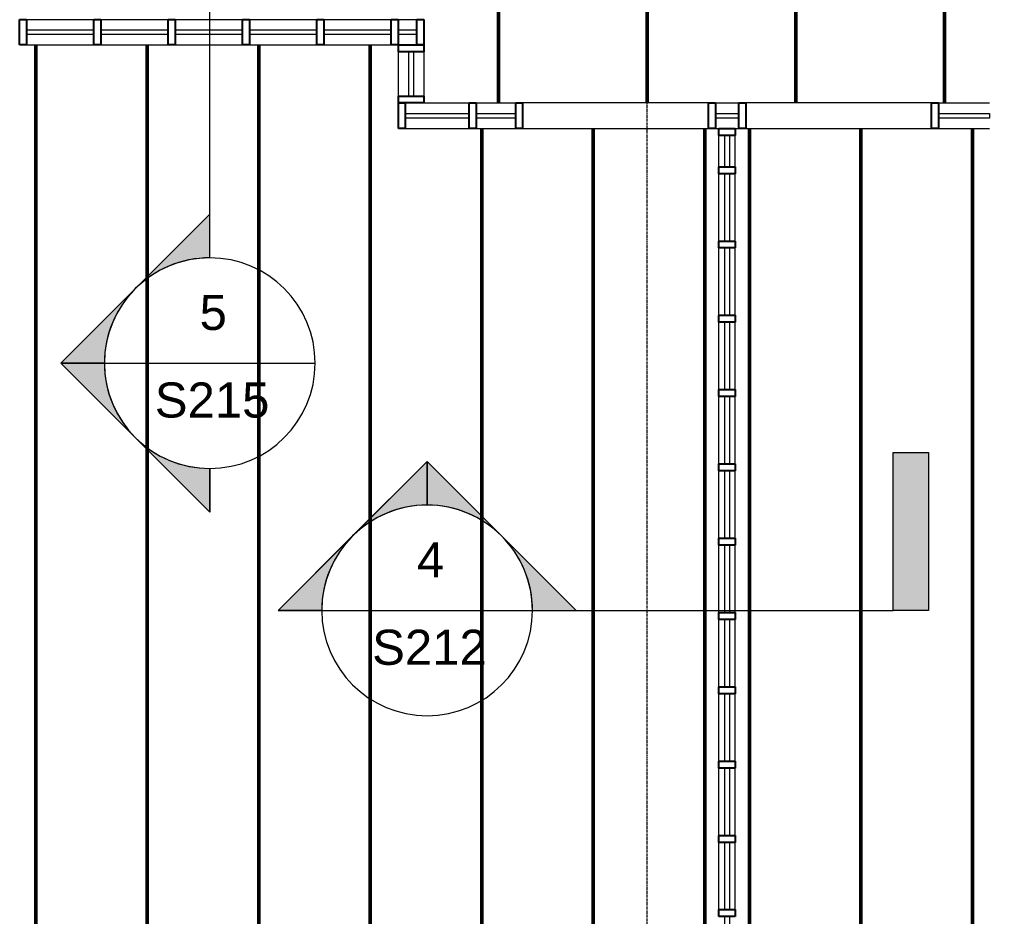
# Model space of a CAD drawing. Header units: inches. Extents: x -4036 to -1914, y 2 to 12338.
# Drawn here: x -3289.4 to -3080.6, y 10186.3 to 10379.5 of the extents above; entities that cross this region are included whole.
import ezdxf

# ---------------------------------------------------------------- set-up
doc = ezdxf.new("R2010")
doc.units = ezdxf.units.IN
doc.header["$MEASUREMENT"] = 0
doc.linetypes.add('Línea de rejilla', pattern=[0.875, 0.5, -0.125, 0.125, -0.125])
for name, color, linetype, lineweight in [('A-GLAZ-CURT', 52, 'Continuous', 9), ('A-GLAZ-CWMG', 51, 'Continuous', 9), ('G-ANNO-SYMB', 111, 'Continuous', 9), ('S-BEAM', 12, 'Continuous', 9), ('S-BEAM-ANLY', 10, 'Continuous', 50), ('S-GRID', 1, 'Continuous', 9)]:
    doc.layers.add(name, color=color, linetype=linetype, lineweight=lineweight)
doc.styles.add('Arial_2', font='arial.ttf', dxfattribs={"height": 7.559055})

# ---------------------------------------------------------------- blocks, each defined once
blk = doc.blocks.new('System Panel - PlyWood-764931-FRAMING PLAN - 2ND FLOOR')
at = {"layer": 'A-GLAZ-CURT', "lineweight": 18}
for p, q in [((-7.25, -0.5), (-7.25, 0.5)), ((-7.25, 0.5), (7.25, 0.5)), ((7.25, 0.5), (7.25, -0.5)), ((7.25, -0.5), (-7.25, -0.5))]:
    blk.add_line(p, q, dxfattribs=at)
blk = doc.blocks.new('System Panel - PlyWood-1273769-FRAMING PLAN - 2ND FLOOR')
at = {"layer": 'A-GLAZ-CURT', "lineweight": 18}
for p, q in [((-3.3625, -0.5), (-3.3625, 0.5)), ((-3.3625, 0.5), (3.3625, 0.5)), ((3.3625, 0.5), (3.3625, -0.5)), ((3.3625, -0.5), (-3.3625, -0.5))]:
    blk.add_line(p, q, dxfattribs=at)
blk = doc.blocks.new('Rectangular Mullion - 3 1_2_-1273765-FRAMING PLAN - 2ND FLOOR')
at = {"layer": 'A-GLAZ-CWMG'}
for p, q in [((-3138.87, 10347.81), (-3138.87, 10354.54)), ((-3135.37, 10347.81), (-3135.37, 10354.54))]:
    blk.add_line(p, q, dxfattribs=at)
blk = doc.blocks.new('Rectangular Mullion - 3 1_2_-735852-FRAMING PLAN - 2ND FLOOR')
at = {"layer": 'A-GLAZ-CWMG'}
for p, q in [((-2937.27, 10357.29), (-2937.27, 10342.79)), ((-2933.77, 10357.29), (-2933.77, 10342.79))]:
    blk.add_line(p, q, dxfattribs=at)
blk = doc.blocks.new('Rectangular Mullion - 3 1_2_-735860-FRAMING PLAN - 2ND FLOOR')
at = {"layer": 'A-GLAZ-CWMG', "lineweight": 25}
for p, q in [((0, 1.75), (-1.5, 1.75)), ((-1.5, 1.75), (-1.5, -1.75)), ((0, -1.75), (0, 1.75)), ((-1.5, -1.75), (0, -1.75))]:
    blk.add_line(p, q, dxfattribs=at)
blk = doc.blocks.new('Rectangular Mullion - 3 1_2_-735856-FRAMING PLAN - 2ND FLOOR')
at = {"layer": 'A-GLAZ-CWMG', "lineweight": 25}
for p, q in [((0.75, 1.75), (-0.75, 1.75)), ((-0.75, 1.75), (-0.75, -1.75)), ((0.75, -1.75), (0.75, 1.75)), ((-0.75, -1.75), (0.75, -1.75))]:
    blk.add_line(p, q, dxfattribs=at)
blk = doc.blocks.new('System Panel - PlyWood-764936-FRAMING PLAN - 2ND FLOOR')
at = {"layer": 'A-GLAZ-CURT', "lineweight": 18}
for p, q in [((-7.25, -0.5), (-7.25, 0.5)), ((-7.25, 0.5), (7.25, 0.5)), ((7.25, 0.5), (7.25, -0.5)), ((7.25, -0.5), (-7.25, -0.5))]:
    blk.add_line(p, q, dxfattribs=at)
blk = doc.blocks.new('Rectangular Mullion - 5 1_2_-1273748-FRAMING PLAN - 2ND FLOOR')
at = {"layer": 'A-GLAZ-CWMG'}
for p, q in [((-3207.92, 10379.54), (-3203.87, 10379.54)), ((-3207.92, 10374.04), (-3207.87, 10374.04))]:
    blk.add_line(p, q, dxfattribs=at)
blk = doc.blocks.new('Rectangular Mullion - 5 1_2_-748981-FRAMING PLAN - 2ND FLOOR')
at = {"layer": 'A-GLAZ-CWMG'}
for p, q in [((-2522.7, 11828.21), (-2522.7, 11813.71)), ((-2517.2, 11828.21), (-2517.2, 11813.71))]:
    blk.add_line(p, q, dxfattribs=at)
blk = doc.blocks.new('Rectangular Mullion - 5 1_2_-748986-FRAMING PLAN - 2ND FLOOR')
at = {"layer": 'A-GLAZ-CWMG', "lineweight": 25}
for p, q in [((0, 2.75), (-1.5, 2.75)), ((-1.5, 2.75), (-1.5, -2.75)), ((0, -2.75), (0, 2.75)), ((-1.5, -2.75), (0, -2.75))]:
    blk.add_line(p, q, dxfattribs=at)
blk = doc.blocks.new('Rectangular Mullion - 5 1_2_-748984-FRAMING PLAN - 2ND FLOOR')
at = {"layer": 'A-GLAZ-CWMG', "lineweight": 25}
for p, q in [((0.75, 2.75), (-0.75, 2.75)), ((-0.75, 2.75), (-0.75, -2.75)), ((0.75, -2.75), (0.75, 2.75)), ((-0.75, -2.75), (0.75, -2.75))]:
    blk.add_line(p, q, dxfattribs=at)
blk = doc.blocks.new('System Panel - PlyWood-1273104-FRAMING PLAN - 2ND FLOOR')
at = {"layer": 'A-GLAZ-CURT', "lineweight": 18}
for p, q in [((-4.75, -0.5), (-4.75, 0.5)), ((-4.75, 0.5), (4.75, 0.5)), ((4.75, 0.5), (4.75, -0.5)), ((4.75, -0.5), (-4.75, -0.5))]:
    blk.add_line(p, q, dxfattribs=at)
blk = doc.blocks.new('Rectangular Mullion - 5 1_2_-753149-FRAMING PLAN - 2ND FLOOR')
at = {"layer": 'A-GLAZ-CWMG', "lineweight": 25}
for p, q in [((0, 2.75), (-1.5, 2.75)), ((-1.5, 2.75), (-1.5, -2.75)), ((0, -2.75), (0, 2.75)), ((-1.5, -2.75), (0, -2.75))]:
    blk.add_line(p, q, dxfattribs=at)
blk = doc.blocks.new('Rectangular Mullion - 5 1_2_-753150-FRAMING PLAN - 2ND FLOOR')
at = {"layer": 'A-GLAZ-CWMG', "lineweight": 25}
for p, q in [((-1.5, 2.75), (0, 2.75)), ((-1.5, -2.75), (-1.5, 2.75)), ((0, 2.75), (0, -2.75)), ((0, -2.75), (-1.5, -2.75))]:
    blk.add_line(p, q, dxfattribs=at)
blk = doc.blocks.new('System Panel - PlyWood-764934-FRAMING PLAN - 2ND FLOOR')
at = {"layer": 'A-GLAZ-CURT', "lineweight": 18}
for p, q in [((-6.88, -0.5), (-6.88, 0.5)), ((-6.88, 0.5), (6.88, 0.5)), ((6.88, 0.5), (6.88, -0.5)), ((6.88, -0.5), (-6.88, -0.5))]:
    blk.add_line(p, q, dxfattribs=at)
blk = doc.blocks.new('System Panel - PlyWood-1273225-FRAMING PLAN - 2ND FLOOR')
at = {"layer": 'A-GLAZ-CURT', "lineweight": 18}
for p, q in [((-7.25, -0.5), (-7.25, 0.5)), ((-7.25, 0.5), (1.25, 0.5)), ((1.25, 0.5), (1.25, -0.5)), ((1.25, -0.5), (-7.25, -0.5))]:
    blk.add_line(p, q, dxfattribs=at)
blk = doc.blocks.new('System Panel - PlyWood-1273230-FRAMING PLAN - 2ND FLOOR')
at = {"layer": 'A-GLAZ-CURT', "lineweight": 18}
for p, q in [((-3.75, -0.5), (-3.75, 0.5)), ((-3.75, 0.5), (1.25, 0.5)), ((1.25, 0.5), (1.25, -0.5)), ((1.25, -0.5), (-3.75, -0.5))]:
    blk.add_line(p, q, dxfattribs=at)
blk = doc.blocks.new('System Panel - PlyWood-1273234-FRAMING PLAN - 2ND FLOOR')
at = {"layer": 'A-GLAZ-CURT', "lineweight": 18}
for p, q in [((-3.75, -0.5), (-3.75, 0.5)), ((-3.75, 0.5), (7.25, 0.5)), ((7.25, 0.5), (7.25, -0.5)), ((7.25, -0.5), (-3.75, -0.5))]:
    blk.add_line(p, q, dxfattribs=at)
blk = doc.blocks.new('Rectangular Mullion - 5 1_2_-V15-FRAMING PLAN - 2ND FLOOR')
at = {"layer": 'A-GLAZ-CWMG'}
for p, q in [((-2781.47, 11646.74), (-2795.22, 11646.74)), ((-2785.47, 11641.24), (-2795.22, 11641.24))]:
    blk.add_line(p, q, dxfattribs=at)
blk = doc.blocks.new('Rectangular Mullion - 5 1_2_-V13-FRAMING PLAN - 2ND FLOOR')
at = {"layer": 'A-GLAZ-CWMG'}
for p, q in [((-2660.72, 11628.74), (-2669.22, 11628.74)), ((-2660.72, 11623.24), (-2669.22, 11623.24))]:
    blk.add_line(p, q, dxfattribs=at)
blk = doc.blocks.new('Rectangular Mullion - 5 1_2_-V34-FRAMING PLAN - 2ND FLOOR')
at = {"layer": 'A-GLAZ-CWMG'}
for p, q in [((-3139.62, 10361.54), (-3134.62, 10361.54)), ((-3139.62, 10356.04), (-3138.87, 10356.04)), ((-3135.37, 10356.04), (-3134.62, 10356.04))]:
    blk.add_line(p, q, dxfattribs=at)
blk = doc.blocks.new('Rectangular Mullion - 5 1_2_-V35-FRAMING PLAN - 2ND FLOOR')
at = {"layer": 'A-GLAZ-CWMG'}
for p, q in [((-3091.62, 10361.54), (-3080.62, 10361.54)), ((-3091.62, 10356.04), (-3080.62, 10356.04))]:
    blk.add_line(p, q, dxfattribs=at)
blk = doc.blocks.new('Rectangular Mullion - 5 1_2_-748987-FRAMING PLAN - 2ND FLOOR')
at = {"layer": 'A-GLAZ-CWMG', "lineweight": 25}
for p, q in [((-1.5, 2.75), (0, 2.75)), ((-1.5, -2.75), (-1.5, 2.75)), ((0, 2.75), (0, -2.75)), ((0, -2.75), (-1.5, -2.75))]:
    blk.add_line(p, q, dxfattribs=at)
blk = doc.blocks.new('Rectangular Mullion - 5 1_2_-770033-FRAMING PLAN - 2ND FLOOR')
at = {"layer": 'A-GLAZ-CWMG'}
for p, q in [((-2670.72, 11628.74), (-2675.97, 11628.74)), ((-2675.97, 11623.24), (-2670.72, 11623.24))]:
    blk.add_line(p, q, dxfattribs=at)
blk = doc.blocks.new('Rectangular Mullion - 5 1_2_-748983-FRAMING PLAN - 2ND FLOOR')
at = {"layer": 'A-GLAZ-CWMG'}
for p, q in [((-2749.17, 11742.74), (-2765.17, 11742.74)), ((-2765.17, 11737.24), (-2749.17, 11737.24))]:
    blk.add_line(p, q, dxfattribs=at)
blk = doc.blocks.new('Rectangular Mullion - 5 1_2_-749712-FRAMING PLAN - 2ND FLOOR')
at = {"layer": 'A-GLAZ-CWMG', "lineweight": 25}
for p, q in [((0, 2.75), (-1.5, 2.75)), ((-1.5, 2.75), (-1.5, -2.75)), ((0, -2.75), (0, 2.75)), ((-1.5, -2.75), (0, -2.75))]:
    blk.add_line(p, q, dxfattribs=at)
blk = doc.blocks.new('Rectangular Mullion - 5 1_2_-749713-FRAMING PLAN - 2ND FLOOR')
at = {"layer": 'A-GLAZ-CWMG', "lineweight": 25}
for p, q in [((-1.5, 2.75), (0, 2.75)), ((-1.5, -2.75), (-1.5, 2.75)), ((0, 2.75), (0, -2.75)), ((0, -2.75), (-1.5, -2.75))]:
    blk.add_line(p, q, dxfattribs=at)
blk = doc.blocks.new('TRUSS - 22_-V69-FRAMING PLAN - 2ND FLOOR')
at = {"layer": 'S-BEAM'}
for p, q in [((12.79, 0), (-183.8, 0)), ((17.25, 0), (14.36, 0)), ((155.15, 0), (18.81, 0)), ((183.8, 0), (160.65, 0))]:
    blk.add_line(p, q, dxfattribs=at)
blk = doc.blocks.new('TRUSS - 22_-1469617-FRAMING PLAN - 2ND FLOOR')
at = {"layer": 'S-BEAM'}
for p, q in [((155.15, 0), (-183.8, 0)), ((183.8, 0), (160.65, 0))]:
    blk.add_line(p, q, dxfattribs=at)
blk = doc.blocks.new('TRUSS - 22_-V68-FRAMING PLAN - 2ND FLOOR')
at = {"layer": 'S-BEAM'}
for p, q in [((164.15, 0), (-192.8, 0)), ((192.8, 0), (169.64, 0))]:
    blk.add_line(p, q, dxfattribs=at)
blk = doc.blocks.new('TRUSS - 22_-V51-FRAMING PLAN - 2ND FLOOR')
at = {"layer": 'S-BEAM'}
for p, q in [((164.15, 0), (-192.8, 0)), ((192.8, 0), (169.65, 0))]:
    blk.add_line(p, q, dxfattribs=at)
blk = doc.blocks.new('TRUSS - 22_-V72-FRAMING PLAN - 2ND FLOOR')
at = {"layer": 'S-BEAM'}
for p, q in [((12.84, 0), (-183.8, 0)), ((17.22, 0), (14.38, 0)), ((155.15, 0), (18.76, 0)), ((183.8, 0), (160.65, 0))]:
    blk.add_line(p, q, dxfattribs=at)
blk = doc.blocks.new('System Panel - PlyWood-764938-FRAMING PLAN - 2ND FLOOR')
at = {"layer": 'A-GLAZ-CURT', "lineweight": 18}
for p, q in [((-2.02, -0.5), (-2.02, 0.5)), ((-2.02, 0.5), (2.02, 0.5)), ((2.02, 0.5), (2.02, -0.5)), ((2.02, -0.5), (-2.02, -0.5))]:
    blk.add_line(p, q, dxfattribs=at)
blk = doc.blocks.new('Rectangular Mullion - 5 1_2_-1273105-FRAMING PLAN - 2ND FLOOR')
at = {"layer": 'A-GLAZ-CWMG'}
for p, q in [((-2738.67, 11726.24), (-2738.67, 11735.74)), ((-2733.17, 11726.24), (-2733.17, 11735.74))]:
    blk.add_line(p, q, dxfattribs=at)
blk = doc.blocks.new('Rectangular Mullion - 5 1_2_-V102-FRAMING PLAN - 2ND FLOOR')
at = {"layer": 'A-GLAZ-CWMG'}
for p, q in [((-3141.12, 10361.54), (-3143.87, 10361.54)), ((-3143.87, 10356.04), (-3141.12, 10356.04))]:
    blk.add_line(p, q, dxfattribs=at)
blk = doc.blocks.new('Vista de diseño - Extremo final de sección - Rellenado-14997-FRAMING PLAN - 2ND FLOOR')
at = {"layer": 'G-ANNO-SYMB'}
blk.add_hatch(color=256, dxfattribs=at).paths.add_polyline_path([(0, 0.3543), (0, 0), (-0.0787, 0), (-0.0787, 0.3543)], flags=0)
for p, q in [((0, 0.3543), (-0.0787, 0.3543)), ((-0.0787, 0.3543), (-0.0787, 0)), ((0, 0), (0, 0.3543)), ((-0.0787, 0), (0, 0))]:
    blk.add_line(p, q, dxfattribs=at)
blk = doc.blocks.new('Vista de diseño - Extremo inicial de sección - Rellenado-1561-FRAMING PLAN - 2ND FLOOR')
at = {"layer": 'G-ANNO-SYMB'}
h = blk.add_hatch(color=256, dxfattribs=at)
edge = h.paths.add_edge_path(flags=0)
edge.add_line((-0.2362, 0.3341), (-0.2362, 0.2362))
edge.add_arc((-0.2362, 0), 0.2362, 90, 135)
edge.add_line((-0.4033, 0.167), (-0.2362, 0.3341))
h = blk.add_hatch(color=256, dxfattribs=at)
edge = h.paths.add_edge_path(flags=0)
edge.add_line((-0.2362, 0.3341), (-0.0692, 0.167))
edge.add_arc((-0.2362, 0), 0.2362, 45, 90)
edge.add_line((-0.2362, 0.2362), (-0.2362, 0.3341))
h = blk.add_hatch(color=256, dxfattribs=at)
edge = h.paths.add_edge_path(flags=0)
edge.add_line((-0.5703, 0), (-0.4033, 0.167))
edge.add_arc((-0.2362, 0), 0.2362, 135, 180)
edge.add_line((-0.4724, 0), (-0.5703, 0))
h = blk.add_hatch(color=256, dxfattribs=at)
edge = h.paths.add_edge_path(flags=0)
edge.add_line((0.0978, 0), (0, 0))
edge.add_arc((-0.2362, 0), 0.2362, 360, 405)
edge.add_line((-0.0692, 0.167), (0.0978, 0))
for p, q in [((-0.2362, 0.3341), (-0.5703, 0)), ((-0.2362, 0.3341), (-0.4033, 0.167)), ((-0.2362, 0.3341), (0.0978, 0)), ((-0.2362, 0.2362), (-0.2362, 0.3341)), ((-0.2362, 0.3341), (-0.2362, 0.2362)), ((-0.0692, 0.167), (-0.2362, 0.3341)), ((-0.4033, 0.167), (-0.5703, 0)), ((0.0978, 0), (-0.0692, 0.167)), ((-0.5703, 0), (-0.4724, 0)), ((0, 0), (0.0978, 0)), ((-0.4724, 0), (-0.5703, 0)), ((0, 0), (0.0978, 0))]:
    blk.add_line(p, q, dxfattribs=at)
for start, end in [(360, 180), (90, 135), (45, 90), (135, 180), (360, 45), (180, 360)]:
    blk.add_arc((-0.2362, 0), 0.2362, start, end, dxfattribs=at)

msp = doc.modelspace()

# ---------------------------------------------------------------- linework, layer by layer
at = {"layer": 'G-ANNO-SYMB'}
for p, q in [((-3248.45, 10328.19), (-3248.45, 10403.31)), ((-3271.13, 10305.51), (-3225.78, 10305.51)), ((-3224.36, 10252.26), (-3179, 10252.26)), ((-3179, 10252.26), (-3101.36, 10252.26))]:
    msp.add_line(p, q, dxfattribs=at)
at = {"layer": 'S-BEAM-ANLY', "color": 7}
for p, q in [((-3186.32, 10361.54), (-3186.32, 10384.16)), ((-3154.32, 10361.54), (-3154.32, 10384.16)), ((-3122.32, 10361.54), (-3122.32, 10384.16)), ((-3090.32, 10361.54), (-3090.32, 10384.16)), ((-3285.92, 10374.04), (-3285.92, 10344.04)), ((-3261.92, 10374.04), (-3261.92, 10344.04)), ((-3237.92, 10374.04), (-3237.92, 10344.04)), ((-3213.92, 10374.04), (-3213.92, 10344.04)), ((-3189.92, 10356.04), (-3189.92, 10326.04)), ((-3165.92, 10356.04), (-3165.92, 10326.04)), ((-3141.92, 10356.04), (-3141.92, 10326.04)), ((-3132.32, 10356.04), (-3132.32, 10326.04)), ((-3108.32, 10356.04), (-3108.32, 10326.04)), ((-3084.32, 10356.04), (-3084.32, 10326.04)), ((-3285.92, 10344.04), (-3285.92, 10018.44)), ((-3261.92, 10344.04), (-3261.92, 10018.44)), ((-3237.92, 10344.04), (-3237.92, 10018.44)), ((-3213.92, 10344.04), (-3213.92, 10018.44)), ((-3189.92, 10326.04), (-3189.92, 10018.44)), ((-3165.92, 10326.04), (-3165.92, 10018.44)), ((-3141.92, 10326.04), (-3141.92, 10159.45)), ((-3132.32, 10326.04), (-3132.32, 10159.4)), ((-3108.32, 10326.04), (-3108.32, 10018.44)), ((-3084.32, 10326.04), (-3084.32, 10018.44))]:
    msp.add_line(p, q, dxfattribs=at)
at = {"layer": 'S-GRID', "linetype": 'Línea de rejilla'}
msp.add_line((-3154.32, 9786.33), (-3154.32, 12288.56), dxfattribs=at)

# ---------------------------------------------------------------- block references
at = {"layer": 'A-GLAZ-CURT'}
for name, p in [('System Panel - PlyWood-764936-FRAMING PLAN - 2ND FLOOR', (-3280.67, 10376.79)), ('System Panel - PlyWood-764936-FRAMING PLAN - 2ND FLOOR', (-3264.67, 10376.79)), ('System Panel - PlyWood-764936-FRAMING PLAN - 2ND FLOOR', (-3248.67, 10376.79)), ('System Panel - PlyWood-764936-FRAMING PLAN - 2ND FLOOR', (-3232.67, 10376.79)), ('System Panel - PlyWood-764936-FRAMING PLAN - 2ND FLOOR', (-3216.67, 10376.79)), ('System Panel - PlyWood-764938-FRAMING PLAN - 2ND FLOOR', (-3205.9, 10376.79)), ('System Panel - PlyWood-764934-FRAMING PLAN - 2ND FLOOR', (-3199.5, 10358.79)), ('System Panel - PlyWood-1273225-FRAMING PLAN - 2ND FLOOR', (-3183.87, 10358.79)), ('System Panel - PlyWood-1273230-FRAMING PLAN - 2ND FLOOR', (-3135.87, 10358.79)), ('System Panel - PlyWood-1273234-FRAMING PLAN - 2ND FLOOR', (-3087.87, 10358.79))]:
    msp.add_blockref(name, p, dxfattribs=at)
for name, p, rotation in [('System Panel - PlyWood-1273104-FRAMING PLAN - 2ND FLOOR', (-3205.12, 10367.79), 270), ('System Panel - PlyWood-1273769-FRAMING PLAN - 2ND FLOOR', (-3137.12, 10351.18), 89.99999999999955), ('System Panel - PlyWood-764931-FRAMING PLAN - 2ND FLOOR', (-3137.12, 10339.06), 89.99999999999955), ('System Panel - PlyWood-764931-FRAMING PLAN - 2ND FLOOR', (-3137.12, 10323.06), 89.99999999999955), ('System Panel - PlyWood-764931-FRAMING PLAN - 2ND FLOOR', (-3137.12, 10307.06), 89.99999999999955), ('System Panel - PlyWood-764931-FRAMING PLAN - 2ND FLOOR', (-3137.12, 10291.06), 89.99999999999955), ('System Panel - PlyWood-764931-FRAMING PLAN - 2ND FLOOR', (-3137.12, 10275.06), 89.99999999999955), ('System Panel - PlyWood-764931-FRAMING PLAN - 2ND FLOOR', (-3137.12, 10259.06), 89.99999999999955), ('System Panel - PlyWood-764931-FRAMING PLAN - 2ND FLOOR', (-3137.12, 10243.06), 89.99999999999955), ('System Panel - PlyWood-764931-FRAMING PLAN - 2ND FLOOR', (-3137.12, 10227.06), 89.99999999999955), ('System Panel - PlyWood-764931-FRAMING PLAN - 2ND FLOOR', (-3137.12, 10211.06), 89.99999999999955), ('System Panel - PlyWood-764931-FRAMING PLAN - 2ND FLOOR', (-3137.12, 10195.06), 89.99999999999955), ('System Panel - PlyWood-764931-FRAMING PLAN - 2ND FLOOR', (-3137.12, 10179.06), 89.99999999999955)]:
    msp.add_blockref(name, p, dxfattribs=dict(at, rotation=rotation))
at = {"layer": 'A-GLAZ-CWMG', "extrusion": (0, 0, -1)}
for name, p, rotation in [('Rectangular Mullion - 5 1_2_-748984-FRAMING PLAN - 2ND FLOOR', (3288.67, 10376.79), 180), ('Rectangular Mullion - 5 1_2_-748984-FRAMING PLAN - 2ND FLOOR', (3272.67, 10376.79), 180), ('Rectangular Mullion - 5 1_2_-748984-FRAMING PLAN - 2ND FLOOR', (3256.67, 10376.79), 180), ('Rectangular Mullion - 5 1_2_-748984-FRAMING PLAN - 2ND FLOOR', (3240.67, 10376.79), 180), ('Rectangular Mullion - 5 1_2_-748984-FRAMING PLAN - 2ND FLOOR', (3224.67, 10376.79), 180), ('Rectangular Mullion - 5 1_2_-748984-FRAMING PLAN - 2ND FLOOR', (3208.67, 10376.79), 180), ('Rectangular Mullion - 5 1_2_-748986-FRAMING PLAN - 2ND FLOOR', (3202.37, 10376.79), 180), ('Rectangular Mullion - 5 1_2_-753149-FRAMING PLAN - 2ND FLOOR', (3205.12, 10361.54), 270), ('Rectangular Mullion - 5 1_2_-748984-FRAMING PLAN - 2ND FLOOR', (3191.87, 10358.79), 180), ('Rectangular Mullion - 5 1_2_-749712-FRAMING PLAN - 2ND FLOOR', (3181.12, 10358.79), 180), ('Rectangular Mullion - 5 1_2_-749712-FRAMING PLAN - 2ND FLOOR', (3133.12, 10358.79), 180), ('Rectangular Mullion - 3 1_2_-735860-FRAMING PLAN - 2ND FLOOR', (3137.12, 10356.04), 90.0000000000005), ('Rectangular Mullion - 3 1_2_-735856-FRAMING PLAN - 2ND FLOOR', (3137.12, 10347.06), 90.0000000000005), ('Rectangular Mullion - 3 1_2_-735856-FRAMING PLAN - 2ND FLOOR', (3137.12, 10331.06), 90.0000000000005), ('Rectangular Mullion - 3 1_2_-735856-FRAMING PLAN - 2ND FLOOR', (3137.12, 10315.06), 90.0000000000005), ('Rectangular Mullion - 3 1_2_-735856-FRAMING PLAN - 2ND FLOOR', (3137.12, 10299.06), 90.0000000000005), ('Rectangular Mullion - 3 1_2_-735856-FRAMING PLAN - 2ND FLOOR', (3137.12, 10283.06), 90.0000000000005), ('Rectangular Mullion - 3 1_2_-735856-FRAMING PLAN - 2ND FLOOR', (3137.12, 10267.06), 90.0000000000005), ('Rectangular Mullion - 3 1_2_-735856-FRAMING PLAN - 2ND FLOOR', (3137.12, 10251.06), 90.0000000000005), ('Rectangular Mullion - 3 1_2_-735856-FRAMING PLAN - 2ND FLOOR', (3137.12, 10235.06), 90.0000000000005), ('Rectangular Mullion - 3 1_2_-735856-FRAMING PLAN - 2ND FLOOR', (3137.12, 10219.06), 90.0000000000005), ('Rectangular Mullion - 3 1_2_-735856-FRAMING PLAN - 2ND FLOOR', (3137.12, 10203.06), 90.0000000000005), ('Rectangular Mullion - 3 1_2_-735856-FRAMING PLAN - 2ND FLOOR', (3137.12, 10187.06), 90.0000000000005)]:
    msp.add_blockref(name, p, dxfattribs=dict(at, rotation=rotation))
at = {"layer": 'A-GLAZ-CWMG'}
for name, p, rotation in [('Rectangular Mullion - 5 1_2_-748981-FRAMING PLAN - 2ND FLOOR', (8540.29, 12896.74), 90), ('Rectangular Mullion - 5 1_2_-748981-FRAMING PLAN - 2ND FLOOR', (8556.29, 12896.74), 90), ('Rectangular Mullion - 5 1_2_-748981-FRAMING PLAN - 2ND FLOOR', (8572.29, 12896.74), 90), ('Rectangular Mullion - 5 1_2_-748981-FRAMING PLAN - 2ND FLOOR', (8588.29, 12896.74), 90), ('Rectangular Mullion - 5 1_2_-748981-FRAMING PLAN - 2ND FLOOR', (8604.29, 12896.74), 90), ('Rectangular Mullion - 5 1_2_-753150-FRAMING PLAN - 2ND FLOOR', (-3205.12, 10374.04), 90), ('Rectangular Mullion - 5 1_2_-1273105-FRAMING PLAN - 2ND FLOOR', (-5941.05, 22098.78), 180), ('Rectangular Mullion - 5 1_2_-748987-FRAMING PLAN - 2ND FLOOR', (-3207.87, 10358.79), 180), ('Rectangular Mullion - 5 1_2_-V15-FRAMING PLAN - 2ND FLOOR', (-5987.85, 22002.78), 180), ('Rectangular Mullion - 5 1_2_-V13-FRAMING PLAN - 2ND FLOOR', (-5851.85, 21984.78), 180), ('Rectangular Mullion - 5 1_2_-770033-FRAMING PLAN - 2ND FLOOR', (-5851.85, 21984.78), 180), ('Rectangular Mullion - 5 1_2_-748983-FRAMING PLAN - 2ND FLOOR', (-5925.05, 22098.78), 180), ('Rectangular Mullion - 5 1_2_-748983-FRAMING PLAN - 2ND FLOOR', (-5909.05, 22098.78), 180), ('Rectangular Mullion - 5 1_2_-749713-FRAMING PLAN - 2ND FLOOR', (-3141.12, 10358.79), 180), ('Rectangular Mullion - 5 1_2_-770033-FRAMING PLAN - 2ND FLOOR', (-5803.85, 21984.78), 180), ('Rectangular Mullion - 5 1_2_-748983-FRAMING PLAN - 2ND FLOOR', (-5877.05, 22098.78), 180), ('Rectangular Mullion - 5 1_2_-748983-FRAMING PLAN - 2ND FLOOR', (-5861.05, 22098.78), 180), ('Rectangular Mullion - 5 1_2_-749713-FRAMING PLAN - 2ND FLOOR', (-3093.12, 10358.79), 180), ('Rectangular Mullion - 3 1_2_-735852-FRAMING PLAN - 2ND FLOOR', (-6072.65, 20689.1), 180), ('Rectangular Mullion - 3 1_2_-735852-FRAMING PLAN - 2ND FLOOR', (-6072.65, 20673.1), 180), ('Rectangular Mullion - 3 1_2_-735852-FRAMING PLAN - 2ND FLOOR', (-6072.65, 20657.1), 180), ('Rectangular Mullion - 3 1_2_-735852-FRAMING PLAN - 2ND FLOOR', (-6072.65, 20641.1), 180), ('Rectangular Mullion - 3 1_2_-735852-FRAMING PLAN - 2ND FLOOR', (-6072.65, 20625.1), 180), ('Rectangular Mullion - 3 1_2_-735852-FRAMING PLAN - 2ND FLOOR', (-6072.65, 20609.1), 180), ('Rectangular Mullion - 3 1_2_-735852-FRAMING PLAN - 2ND FLOOR', (-6072.65, 20593.1), 180), ('Rectangular Mullion - 3 1_2_-735852-FRAMING PLAN - 2ND FLOOR', (-6072.65, 20577.1), 180), ('Rectangular Mullion - 3 1_2_-735852-FRAMING PLAN - 2ND FLOOR', (-6072.65, 20561.1), 180), ('Rectangular Mullion - 3 1_2_-735852-FRAMING PLAN - 2ND FLOOR', (-6072.65, 20545.1), 180)]:
    msp.add_blockref(name, p, dxfattribs=dict(at, rotation=rotation))
for name, p in [('Rectangular Mullion - 5 1_2_-1273748-FRAMING PLAN - 2ND FLOOR', (0, 0)), ('Rectangular Mullion - 5 1_2_-V102-FRAMING PLAN - 2ND FLOOR', (0, 0)), ('Rectangular Mullion - 5 1_2_-V34-FRAMING PLAN - 2ND FLOOR', (0, 0)), ('Rectangular Mullion - 5 1_2_-V102-FRAMING PLAN - 2ND FLOOR', (48, 0)), ('Rectangular Mullion - 5 1_2_-V35-FRAMING PLAN - 2ND FLOOR', (0, 0)), ('Rectangular Mullion - 3 1_2_-1273765-FRAMING PLAN - 2ND FLOOR', (0, 0))]:
    msp.add_blockref(name, p, dxfattribs=at)
at = {"layer": 'G-ANNO-SYMB', "xscale": 95.99999999999994, "yscale": 95.99999999999994, "zscale": 95.99999999999994, "rotation": 90}
msp.add_blockref('Vista de diseño - Extremo inicial de sección - Rellenado-1561-FRAMING PLAN - 2ND FLOOR', (-3248.45, 10328.19), dxfattribs=at)
at = {"layer": 'G-ANNO-SYMB', "extrusion": (0, 0, -1), "xscale": 95.99999999999994, "yscale": 95.99999999999994, "zscale": 95.99999999999994}
msp.add_blockref('Vista de diseño - Extremo final de sección - Rellenado-14997-FRAMING PLAN - 2ND FLOOR', (3101.36, 10252.26), dxfattribs=at)
at = {"layer": 'G-ANNO-SYMB', "xscale": 95.99999999999994, "yscale": 95.99999999999994, "zscale": 95.99999999999994}
msp.add_blockref('Vista de diseño - Extremo inicial de sección - Rellenado-1561-FRAMING PLAN - 2ND FLOOR', (-3179, 10252.26), dxfattribs=at)
at = {"layer": 'S-BEAM'}
for name, p, rotation in [('TRUSS - 22_-V51-FRAMING PLAN - 2ND FLOOR', (-3285.92, 10181.24), 270.0000000000004), ('TRUSS - 22_-V51-FRAMING PLAN - 2ND FLOOR', (-3261.92, 10181.24), 270.0000000000004), ('TRUSS - 22_-V51-FRAMING PLAN - 2ND FLOOR', (-3237.92, 10181.24), 270.0000000000004), ('TRUSS - 22_-V68-FRAMING PLAN - 2ND FLOOR', (-3213.92, 10181.24), 270.0000000000004), ('TRUSS - 22_-1469617-FRAMING PLAN - 2ND FLOOR', (-3189.92, 10172.24), 270.0000000000004), ('TRUSS - 22_-1469617-FRAMING PLAN - 2ND FLOOR', (-3165.92, 10172.24), 270.0000000000004), ('TRUSS - 22_-V69-FRAMING PLAN - 2ND FLOOR', (-3141.92, 10172.24), 270.0000000000004), ('TRUSS - 22_-V72-FRAMING PLAN - 2ND FLOOR', (-3132.32, 10172.24), 270.0000000000003), ('TRUSS - 22_-1469617-FRAMING PLAN - 2ND FLOOR', (-3108.32, 10172.24), 270.0000000000003), ('TRUSS - 22_-1469617-FRAMING PLAN - 2ND FLOOR', (-3084.32, 10172.24), 270.0000000000003)]:
    msp.add_blockref(name, p, dxfattribs=dict(at, rotation=rotation))

# ---------------------------------------------------------------- texts
at = {"layer": 'G-ANNO-SYMB', "attachment_point": 1, "style": 'Arial_2'}
for s, insert, char_height, width in [('5', (-3250.64, 10320.21), 7.56, 7.272), ('S215', (-3260.28, 10301.35), 7.559, 30.603), ('4', (-3203.86, 10266.95), 7.56, 7.272), ('S212', (-3213.5, 10248.1), 7.559, 30.603)]:
    msp.add_mtext(s, dxfattribs=dict(at, insert=insert, char_height=char_height, width=width))

doc.saveas('drawing.dxf')
